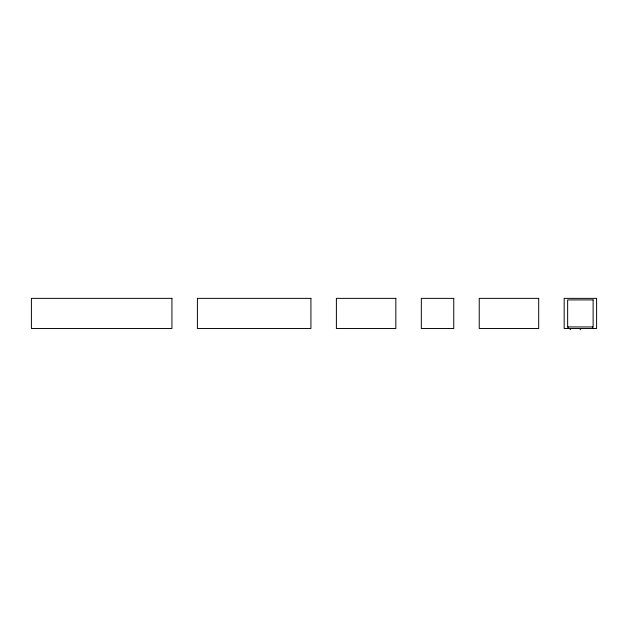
<?xml version="1.0" encoding="UTF-8"?>
<svg xmlns="http://www.w3.org/2000/svg" width="628" height="628" viewBox="0 0 628 628"><rect width="100%" height="100%" fill="white"/><g stroke="black" fill="none" stroke-linecap="round" stroke-linejoin="round"><path stroke-width="0.94" d="M570.012 329.637L570.679 329.637M580.052 329.637L580.719 329.637M592.738 326.937L592.738 328.475M568.034 326.937L568.034 328.475M171.931 298.363L31.4 298.363L31.4 328.475L171.931 328.475L171.931 298.363M310.915 298.363L197.412 298.363L197.412 328.475L310.915 328.475L310.915 298.363M395.844 298.363L336.388 298.363L336.388 328.475L395.844 328.475L395.844 298.363M453.754 298.363L421.325 298.363L421.325 328.475L453.754 328.475L453.754 298.363M538.691 298.363L479.235 298.363L479.235 328.475L538.691 328.475L538.691 298.363M596.6 298.363L564.172 298.363L564.172 328.475L596.6 328.475L596.6 298.363M593.122 299.909L567.641 299.909L567.641 326.937L593.122 326.937L593.122 299.909"/></g></svg>
